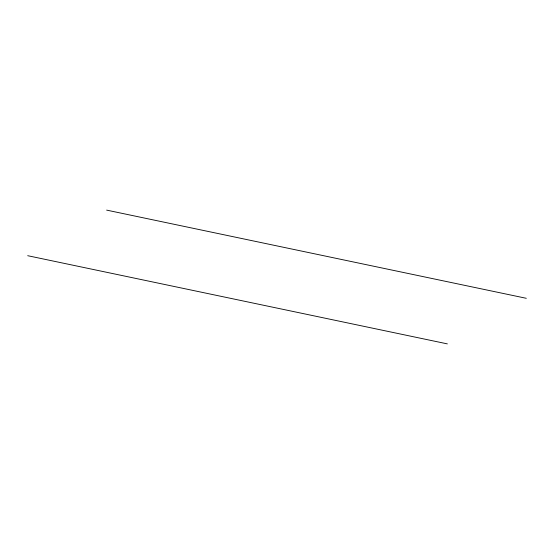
<?xml version="1.0" encoding="UTF-8"?>
<svg xmlns="http://www.w3.org/2000/svg" width="554" height="554" viewBox="0 0 554 554"><rect width="100%" height="100%" fill="white"/><g stroke="black" fill="none" stroke-linecap="round" stroke-linejoin="round"><path stroke-width="0.83" d="M106.645 210.118L526.3 298.301M27.7 255.699L447.355 343.882"/></g></svg>
